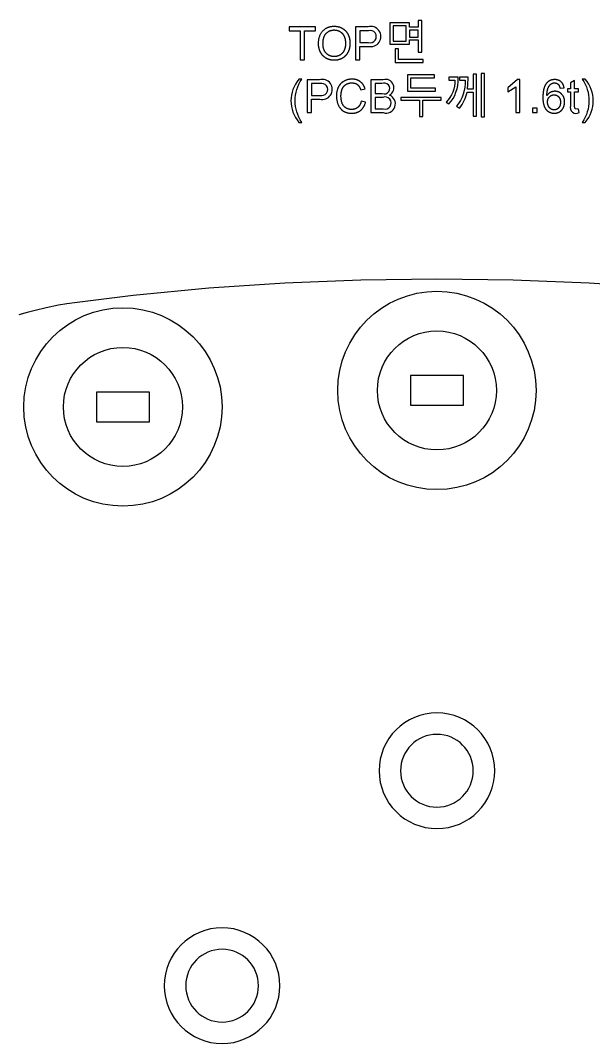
# Model space of a CAD drawing. Header units: millimetres. Extents: x -46 to 218, y -197 to -65.
# Drawn here: x 67.4 to 84.74, y -161.75 to -130.81 of the extents above; entities that cross this region are included whole.
import ezdxf

# ---------------------------------------------------------------- set-up
doc = ezdxf.new("R2010")
doc.units = ezdxf.units.MM
doc.header["$MEASUREMENT"] = 0
doc.layers.add('PCB 도면2', color=18, linetype='Continuous', true_color=0x000000)

msp = doc.modelspace()

# ---------------------------------------------------------------- linework, layer by layer
at = {"layer": 'PCB 도면2'}
for points in [[(79.437, -131.769), (79.539, -131.769), (79.539, -130.812), (79.437, -130.812), (79.437, -131.015), (79.175, -131.015), (79.175, -130.886), (78.574, -130.886), (78.574, -131.53), (79.175, -131.53), (79.175, -131.401), (79.437, -131.401)], [(75.861, -132), (75.993, -132), (75.993, -131.122), (76.322, -131.122), (76.322, -131.004), (75.533, -131.004), (75.533, -131.122), (75.861, -131.122)], [(79.074, -130.976), (78.676, -130.976), (78.676, -131.44), (79.074, -131.44)], [(79.437, -131.103), (79.175, -131.103), (79.175, -131.314), (79.437, -131.314)], [(78.737, -132.085), (79.579, -132.085), (79.579, -131.995), (78.839, -131.995), (78.839, -131.672), (78.737, -131.672)], [(81.337, -133.722), (81.437, -133.722), (81.437, -132.412), (81.337, -132.412)], [(77.709, -133.251), (77.706, -133.266), (77.702, -133.281), (77.697, -133.296), (77.695, -133.303), (77.693, -133.31), (77.69, -133.317), (77.687, -133.323), (77.685, -133.33), (77.682, -133.336), (77.679, -133.343), (77.676, -133.349), (77.673, -133.355), (77.67, -133.361), (77.666, -133.367), (77.663, -133.373), (77.659, -133.378), (77.656, -133.384), (77.652, -133.389), (77.648, -133.394), (77.645, -133.4), (77.641, -133.405), (77.637, -133.409), (77.632, -133.414), (77.628, -133.419), (77.624, -133.423), (77.619, -133.428), (77.615, -133.432), (77.61, -133.436), (77.605, -133.44), (77.6, -133.444), (77.596, -133.448), (77.591, -133.452), (77.586, -133.455), (77.58, -133.459), (77.575, -133.462), (77.57, -133.465), (77.565, -133.468), (77.559, -133.471), (77.554, -133.474), (77.549, -133.477), (77.543, -133.479), (77.537, -133.482), (77.532, -133.484), (77.526, -133.486), (77.52, -133.488), (77.514, -133.49), (77.508, -133.492), (77.502, -133.494), (77.496, -133.495), (77.49, -133.497), (77.484, -133.498), (77.477, -133.499), (77.471, -133.5), (77.465, -133.501), (77.458, -133.502), (77.452, -133.503), (77.445, -133.503), (77.438, -133.504), (77.432, -133.504), (77.425, -133.504), (77.418, -133.504), (77.406, -133.504), (77.395, -133.503), (77.384, -133.503), (77.373, -133.501), (77.362, -133.5), (77.351, -133.498), (77.341, -133.495), (77.33, -133.492), (77.319, -133.489), (77.309, -133.486), (77.299, -133.482), (77.289, -133.478), (77.278, -133.473), (77.268, -133.468), (77.258, -133.463), (77.249, -133.457), (77.244, -133.454), (77.239, -133.451), (77.234, -133.448), (77.23, -133.445), (77.225, -133.442), (77.221, -133.438), (77.216, -133.435), (77.212, -133.431), (77.208, -133.427), (77.204, -133.423), (77.2, -133.419), (77.196, -133.415), (77.192, -133.411), (77.188, -133.407), (77.184, -133.403), (77.181, -133.399), (77.177, -133.394), (77.174, -133.39), (77.17, -133.385), (77.167, -133.38), (77.164, -133.375), (77.16, -133.37), (77.157, -133.365), (77.154, -133.36), (77.151, -133.355), (77.149, -133.35), (77.146, -133.344), (77.143, -133.339), (77.141, -133.333), (77.138, -133.328), (77.133, -133.316), (77.129, -133.304), (77.125, -133.292), (77.121, -133.279), (77.117, -133.266), (77.114, -133.253), (77.111, -133.24), (77.108, -133.227), (77.106, -133.213), (77.103, -133.199), (77.102, -133.185), (77.1, -133.17), (77.099, -133.155), (77.098, -133.14), (77.097, -133.125), (77.097, -133.11), (77.096, -133.094), (77.097, -133.082), (77.097, -133.069), (77.098, -133.057), (77.098, -133.045), (77.1, -133.033), (77.101, -133.021), (77.102, -133.009), (77.104, -132.997), (77.106, -132.985), (77.109, -132.973), (77.111, -132.961), (77.114, -132.95), (77.117, -132.938), (77.12, -132.926), (77.124, -132.915), (77.128, -132.903), (77.132, -132.892), (77.134, -132.886), (77.136, -132.88), (77.139, -132.875), (77.141, -132.869), (77.144, -132.864), (77.146, -132.859), (77.149, -132.854), (77.152, -132.849), (77.155, -132.843), (77.158, -132.839), (77.161, -132.834), (77.164, -132.829), (77.167, -132.824), (77.17, -132.819), (77.174, -132.815), (77.177, -132.81), (77.181, -132.806), (77.185, -132.802), (77.188, -132.797), (77.192, -132.793), (77.196, -132.789), (77.2, -132.785), (77.204, -132.781), (77.209, -132.777), (77.213, -132.773), (77.217, -132.769), (77.222, -132.766), (77.226, -132.762), (77.231, -132.758), (77.236, -132.755), (77.241, -132.752), (77.246, -132.748), (77.251, -132.745), (77.256, -132.742), (77.261, -132.739), (77.266, -132.736), (77.271, -132.733), (77.277, -132.731), (77.282, -132.728), (77.288, -132.726), (77.293, -132.724), (77.299, -132.721), (77.305, -132.719), (77.311, -132.717), (77.317, -132.715), (77.323, -132.714), (77.329, -132.712), (77.335, -132.71), (77.341, -132.709), (77.347, -132.708), (77.353, -132.706), (77.36, -132.705), (77.366, -132.704), (77.373, -132.703), (77.386, -132.702), (77.4, -132.701), (77.414, -132.7), (77.428, -132.7), (77.44, -132.7), (77.452, -132.701), (77.464, -132.702), (77.47, -132.702), (77.476, -132.703), (77.481, -132.704), (77.487, -132.705), (77.493, -132.706), (77.498, -132.707), (77.504, -132.708), (77.509, -132.709), (77.514, -132.711), (77.519, -132.712), (77.525, -132.714), (77.53, -132.716), (77.535, -132.717), (77.54, -132.719), (77.544, -132.721), (77.549, -132.723), (77.554, -132.725), (77.559, -132.728), (77.563, -132.73), (77.568, -132.733), (77.572, -132.735), (77.577, -132.738), (77.581, -132.741), (77.585, -132.743), (77.59, -132.746), (77.594, -132.749), (77.598, -132.753), (77.602, -132.756), (77.606, -132.759), (77.61, -132.763), (77.614, -132.766), (77.617, -132.77), (77.621, -132.774), (77.625, -132.778), (77.628, -132.782), (77.632, -132.786), (77.635, -132.791), (77.639, -132.795), (77.642, -132.8), (77.645, -132.804), (77.649, -132.809), (77.652, -132.814), (77.655, -132.819), (77.658, -132.824), (77.661, -132.829), (77.664, -132.835), (77.67, -132.846), (77.675, -132.857), (77.68, -132.869), (77.685, -132.881), (77.69, -132.894), (77.694, -132.908), (77.824, -132.877), (77.819, -132.86), (77.816, -132.852), (77.813, -132.844), (77.81, -132.836), (77.807, -132.828), (77.804, -132.82), (77.8, -132.812), (77.797, -132.804), (77.793, -132.797), (77.789, -132.79), (77.785, -132.782), (77.781, -132.775), (77.777, -132.768), (77.773, -132.761), (77.769, -132.755), (77.764, -132.748), (77.759, -132.742), (77.755, -132.735), (77.75, -132.729), (77.745, -132.723), (77.74, -132.717), (77.734, -132.711), (77.729, -132.705), (77.724, -132.699), (77.718, -132.694), (77.712, -132.688), (77.707, -132.683), (77.701, -132.678), (77.695, -132.673), (77.688, -132.668), (77.682, -132.663), (77.676, -132.658), (77.669, -132.654), (77.663, -132.65), (77.656, -132.645), (77.649, -132.641), (77.642, -132.637), (77.635, -132.634), (77.628, -132.63), (77.621, -132.626), (77.614, -132.623), (77.606, -132.62), (77.599, -132.617), (77.591, -132.614), (77.584, -132.611), (77.576, -132.609), (77.568, -132.606), (77.56, -132.604), (77.552, -132.602), (77.544, -132.6), (77.536, -132.598), (77.528, -132.596), (77.519, -132.595), (77.511, -132.593), (77.502, -132.592), (77.494, -132.591), (77.485, -132.59), (77.476, -132.589), (77.467, -132.588), (77.449, -132.587), (77.431, -132.587), (77.414, -132.587), (77.398, -132.588), (77.382, -132.589), (77.366, -132.591), (77.35, -132.593), (77.335, -132.596), (77.32, -132.599), (77.304, -132.602), (77.289, -132.606), (77.274, -132.611), (77.26, -132.616), (77.245, -132.621), (77.231, -132.627), (77.217, -132.633), (77.203, -132.64), (77.189, -132.648), (77.175, -132.655), (77.169, -132.659), (77.162, -132.663), (77.156, -132.668), (77.15, -132.672), (77.143, -132.676), (77.137, -132.681), (77.131, -132.686), (77.125, -132.69), (77.12, -132.695), (77.114, -132.7), (77.108, -132.705), (77.103, -132.711), (77.097, -132.716), (77.092, -132.721), (77.087, -132.727), (77.082, -132.733), (77.076, -132.738), (77.072, -132.744), (77.067, -132.75), (77.062, -132.756), (77.057, -132.763), (77.053, -132.769), (77.048, -132.775), (77.044, -132.782), (77.04, -132.789), (77.035, -132.795), (77.027, -132.809), (77.02, -132.824), (77.013, -132.838), (77.006, -132.853), (77, -132.868), (76.994, -132.884), (76.989, -132.9), (76.984, -132.916), (76.979, -132.932), (76.975, -132.949), (76.972, -132.966), (76.969, -132.984), (76.966, -133.001), (76.964, -133.019), (76.963, -133.038), (76.962, -133.056), (76.961, -133.075), (76.961, -133.095), (76.961, -133.112), (76.961, -133.13), (76.962, -133.147), (76.964, -133.165), (76.966, -133.182), (76.968, -133.199), (76.971, -133.216), (76.974, -133.233), (76.977, -133.249), (76.981, -133.266), (76.985, -133.282), (76.99, -133.298), (76.995, -133.314), (77.001, -133.33), (77.007, -133.346), (77.013, -133.362), (77.02, -133.377), (77.027, -133.392), (77.034, -133.406), (77.042, -133.42), (77.046, -133.427), (77.051, -133.434), (77.055, -133.44), (77.059, -133.447), (77.064, -133.453), (77.068, -133.459), (77.073, -133.465), (77.078, -133.471), (77.083, -133.477), (77.088, -133.483), (77.093, -133.489), (77.098, -133.494), (77.103, -133.5), (77.108, -133.505), (77.114, -133.51), (77.119, -133.515), (77.125, -133.52), (77.13, -133.525), (77.136, -133.53), (77.142, -133.534), (77.148, -133.539), (77.154, -133.543), (77.16, -133.548), (77.166, -133.552), (77.173, -133.556), (77.179, -133.56), (77.186, -133.563), (77.193, -133.567), (77.2, -133.571), (77.207, -133.574), (77.214, -133.577), (77.221, -133.58), (77.228, -133.583), (77.236, -133.586), (77.243, -133.589), (77.251, -133.592), (77.259, -133.594), (77.266, -133.596), (77.274, -133.599), (77.283, -133.601), (77.291, -133.603), (77.299, -133.605), (77.316, -133.608), (77.334, -133.611), (77.352, -133.613), (77.37, -133.615), (77.389, -133.616), (77.409, -133.617), (77.429, -133.617), (77.448, -133.617), (77.457, -133.616), (77.467, -133.616), (77.476, -133.615), (77.485, -133.614), (77.494, -133.613), (77.503, -133.612), (77.512, -133.61), (77.521, -133.609), (77.53, -133.607), (77.539, -133.605), (77.547, -133.603), (77.556, -133.601), (77.564, -133.598), (77.572, -133.596), (77.58, -133.593), (77.588, -133.59), (77.596, -133.587), (77.604, -133.584), (77.612, -133.58), (77.62, -133.577), (77.627, -133.573), (77.635, -133.569), (77.642, -133.565), (77.65, -133.561), (77.657, -133.557), (77.664, -133.552), (77.671, -133.547), (77.678, -133.542), (77.685, -133.537), (77.692, -133.532), (77.698, -133.527), (77.705, -133.521), (77.711, -133.515), (77.718, -133.509), (77.724, -133.503), (77.73, -133.497), (77.736, -133.491), (77.741, -133.484), (77.747, -133.478), (77.753, -133.471), (77.758, -133.464), (77.763, -133.457), (77.768, -133.45), (77.773, -133.442), (77.778, -133.435), (77.783, -133.427), (77.788, -133.419), (77.792, -133.411), (77.796, -133.403), (77.801, -133.395), (77.805, -133.387), (77.809, -133.378), (77.812, -133.369), (77.816, -133.36), (77.82, -133.351), (77.823, -133.342), (77.83, -133.323), (77.836, -133.304), (77.841, -133.284)], [(79.108, -132.955), (79.952, -132.955), (79.952, -132.864), (79.209, -132.864), (79.209, -132.55), (79.931, -132.55), (79.931, -132.459), (79.108, -132.459)], [(82.389, -132.821), (82.389, -133.6), (82.512, -133.6), (82.512, -132.6), (82.433, -132.6), (82.145, -132.85), (82.145, -132.968)], [(83.846, -132.848), (83.845, -132.841), (83.844, -132.834), (83.842, -132.827), (83.841, -132.82), (83.84, -132.813), (83.838, -132.806), (83.836, -132.8), (83.835, -132.793), (83.833, -132.787), (83.831, -132.78), (83.828, -132.774), (83.826, -132.768), (83.824, -132.762), (83.821, -132.756), (83.818, -132.75), (83.816, -132.744), (83.813, -132.739), (83.81, -132.733), (83.807, -132.728), (83.803, -132.722), (83.8, -132.717), (83.797, -132.712), (83.793, -132.707), (83.789, -132.702), (83.786, -132.697), (83.782, -132.692), (83.778, -132.688), (83.773, -132.683), (83.769, -132.679), (83.765, -132.674), (83.76, -132.67), (83.755, -132.666), (83.751, -132.662), (83.746, -132.658), (83.741, -132.654), (83.736, -132.65), (83.731, -132.647), (83.726, -132.644), (83.721, -132.64), (83.715, -132.637), (83.71, -132.634), (83.705, -132.631), (83.699, -132.628), (83.693, -132.626), (83.688, -132.623), (83.682, -132.621), (83.676, -132.619), (83.67, -132.616), (83.664, -132.614), (83.658, -132.613), (83.652, -132.611), (83.645, -132.609), (83.639, -132.608), (83.632, -132.606), (83.626, -132.605), (83.619, -132.604), (83.613, -132.603), (83.606, -132.602), (83.599, -132.602), (83.592, -132.601), (83.585, -132.601), (83.578, -132.6), (83.57, -132.6), (83.563, -132.6), (83.553, -132.6), (83.544, -132.6), (83.534, -132.601), (83.525, -132.602), (83.516, -132.603), (83.506, -132.604), (83.497, -132.605), (83.488, -132.607), (83.48, -132.609), (83.471, -132.611), (83.462, -132.613), (83.454, -132.616), (83.446, -132.619), (83.438, -132.622), (83.43, -132.625), (83.422, -132.629), (83.414, -132.632), (83.406, -132.636), (83.399, -132.64), (83.391, -132.645), (83.384, -132.649), (83.377, -132.654), (83.37, -132.659), (83.363, -132.664), (83.356, -132.67), (83.35, -132.675), (83.343, -132.681), (83.337, -132.687), (83.331, -132.694), (83.324, -132.7), (83.318, -132.707), (83.312, -132.714), (83.306, -132.722), (83.3, -132.731), (83.293, -132.74), (83.288, -132.749), (83.282, -132.759), (83.276, -132.769), (83.271, -132.779), (83.266, -132.79), (83.261, -132.8), (83.256, -132.811), (83.252, -132.823), (83.248, -132.835), (83.243, -132.847), (83.24, -132.859), (83.236, -132.872), (83.233, -132.885), (83.229, -132.898), (83.226, -132.912), (83.223, -132.925), (83.221, -132.94), (83.216, -132.969), (83.213, -132.999), (83.21, -133.031), (83.208, -133.064), (83.206, -133.098), (83.206, -133.134), (83.206, -133.166), (83.207, -133.196), (83.209, -133.226), (83.212, -133.254), (83.215, -133.281), (83.217, -133.294), (83.219, -133.307), (83.222, -133.32), (83.224, -133.332), (83.227, -133.344), (83.23, -133.356), (83.233, -133.367), (83.236, -133.378), (83.24, -133.389), (83.244, -133.4), (83.247, -133.41), (83.251, -133.42), (83.256, -133.43), (83.26, -133.439), (83.265, -133.449), (83.27, -133.457), (83.275, -133.466), (83.28, -133.474), (83.285, -133.482), (83.291, -133.49), (83.296, -133.498), (83.299, -133.501), (83.302, -133.505), (83.308, -133.512), (83.315, -133.518), (83.321, -133.525), (83.327, -133.531), (83.334, -133.537), (83.34, -133.543), (83.347, -133.549), (83.354, -133.554), (83.361, -133.559), (83.368, -133.564), (83.375, -133.569), (83.383, -133.573), (83.39, -133.577), (83.398, -133.582), (83.405, -133.585), (83.413, -133.589), (83.421, -133.592), (83.429, -133.596), (83.437, -133.598), (83.445, -133.601), (83.453, -133.604), (83.462, -133.606), (83.47, -133.608), (83.479, -133.61), (83.487, -133.612), (83.496, -133.613), (83.505, -133.614), (83.514, -133.615), (83.523, -133.616), (83.533, -133.617), (83.542, -133.617), (83.552, -133.617), (83.563, -133.617), (83.574, -133.616), (83.585, -133.615), (83.595, -133.614), (83.606, -133.613), (83.616, -133.611), (83.626, -133.609), (83.637, -133.606), (83.642, -133.605), (83.646, -133.603), (83.651, -133.602), (83.656, -133.6), (83.661, -133.599), (83.666, -133.597), (83.671, -133.595), (83.675, -133.593), (83.68, -133.591), (83.685, -133.589), (83.689, -133.587), (83.694, -133.584), (83.699, -133.582), (83.703, -133.579), (83.708, -133.577), (83.712, -133.574), (83.716, -133.571), (83.721, -133.569), (83.725, -133.566), (83.729, -133.563), (83.733, -133.56), (83.737, -133.557), (83.741, -133.554), (83.745, -133.55), (83.749, -133.547), (83.753, -133.544), (83.757, -133.54), (83.761, -133.537), (83.764, -133.533), (83.768, -133.53), (83.771, -133.526), (83.775, -133.522), (83.778, -133.518), (83.782, -133.514), (83.785, -133.51), (83.788, -133.506), (83.795, -133.498), (83.801, -133.489), (83.807, -133.48), (83.812, -133.471), (83.818, -133.461), (83.823, -133.451), (83.828, -133.441), (83.832, -133.431), (83.837, -133.42), (83.841, -133.41), (83.844, -133.399), (83.848, -133.389), (83.851, -133.378), (83.853, -133.367), (83.856, -133.356), (83.858, -133.345), (83.859, -133.334), (83.861, -133.323), (83.862, -133.311), (83.863, -133.3), (83.863, -133.288), (83.863, -133.277), (83.863, -133.268), (83.863, -133.259), (83.863, -133.25), (83.862, -133.242), (83.861, -133.233), (83.86, -133.225), (83.859, -133.217), (83.858, -133.209), (83.857, -133.201), (83.855, -133.193), (83.853, -133.185), (83.851, -133.177), (83.849, -133.169), (83.847, -133.162), (83.844, -133.155), (83.842, -133.147), (83.839, -133.14), (83.836, -133.133), (83.833, -133.126), (83.83, -133.119), (83.826, -133.112), (83.823, -133.106), (83.819, -133.099), (83.815, -133.092), (83.811, -133.086), (83.806, -133.08), (83.802, -133.074), (83.797, -133.068), (83.793, -133.062), (83.788, -133.056), (83.782, -133.05), (83.777, -133.044), (83.772, -133.039), (83.766, -133.033), (83.761, -133.028), (83.755, -133.023), (83.75, -133.018), (83.744, -133.014), (83.738, -133.009), (83.732, -133.005), (83.726, -133.001), (83.72, -132.997), (83.714, -132.993), (83.708, -132.989), (83.702, -132.986), (83.695, -132.983), (83.689, -132.979), (83.682, -132.977), (83.676, -132.974), (83.669, -132.971), (83.663, -132.969), (83.656, -132.967), (83.649, -132.965), (83.642, -132.963), (83.635, -132.961), (83.628, -132.96), (83.621, -132.958), (83.614, -132.957), (83.607, -132.956), (83.599, -132.955), (83.592, -132.955), (83.584, -132.954), (83.577, -132.954), (83.569, -132.954), (83.561, -132.954), (83.552, -132.954), (83.543, -132.955), (83.535, -132.956), (83.526, -132.957), (83.518, -132.959), (83.509, -132.96), (83.501, -132.962), (83.493, -132.964), (83.484, -132.967), (83.476, -132.969), (83.468, -132.972), (83.46, -132.975), (83.452, -132.979), (83.443, -132.983), (83.435, -132.987), (83.428, -132.991), (83.42, -132.995), (83.412, -133), (83.405, -133.005), (83.397, -133.01), (83.39, -133.016), (83.383, -133.022), (83.377, -133.028), (83.37, -133.034), (83.363, -133.041), (83.357, -133.048), (83.351, -133.055), (83.345, -133.062), (83.339, -133.07), (83.333, -133.078), (83.327, -133.086), (83.328, -133.05), (83.33, -133.016), (83.331, -133), (83.333, -132.984), (83.335, -132.969), (83.337, -132.954), (83.339, -132.94), (83.342, -132.926), (83.344, -132.913), (83.347, -132.901), (83.351, -132.889), (83.354, -132.877), (83.356, -132.872), (83.358, -132.866), (83.36, -132.861), (83.362, -132.856), (83.366, -132.846), (83.371, -132.837), (83.375, -132.827), (83.38, -132.818), (83.385, -132.809), (83.39, -132.801), (83.396, -132.793), (83.401, -132.785), (83.404, -132.781), (83.407, -132.777), (83.41, -132.774), (83.413, -132.77), (83.416, -132.767), (83.419, -132.763), (83.423, -132.76), (83.426, -132.757), (83.429, -132.753), (83.432, -132.75), (83.436, -132.747), (83.439, -132.744), (83.443, -132.741), (83.446, -132.739), (83.45, -132.736), (83.456, -132.731), (83.459, -132.729), (83.462, -132.727), (83.464, -132.726), (83.467, -132.724), (83.47, -132.722), (83.473, -132.72), (83.476, -132.719), (83.479, -132.717), (83.482, -132.716), (83.485, -132.715), (83.488, -132.713), (83.491, -132.712), (83.494, -132.711), (83.498, -132.71), (83.501, -132.709), (83.504, -132.708), (83.507, -132.707), (83.511, -132.706), (83.514, -132.705), (83.517, -132.704), (83.521, -132.704), (83.524, -132.703), (83.527, -132.703), (83.531, -132.702), (83.534, -132.702), (83.538, -132.701), (83.541, -132.701), (83.545, -132.701), (83.548, -132.701), (83.552, -132.701), (83.556, -132.701), (83.56, -132.701), (83.565, -132.701), (83.569, -132.701), (83.574, -132.701), (83.578, -132.702), (83.582, -132.702), (83.586, -132.703), (83.591, -132.704), (83.595, -132.705), (83.599, -132.706), (83.603, -132.707), (83.607, -132.708), (83.611, -132.709), (83.615, -132.711), (83.619, -132.712), (83.623, -132.714), (83.626, -132.715), (83.63, -132.717), (83.634, -132.719), (83.638, -132.721), (83.641, -132.723), (83.645, -132.725), (83.648, -132.728), (83.652, -132.73), (83.655, -132.732), (83.659, -132.735), (83.662, -132.738), (83.665, -132.741), (83.668, -132.744), (83.672, -132.747), (83.675, -132.75), (83.678, -132.753), (83.68, -132.755), (83.682, -132.757), (83.683, -132.759), (83.685, -132.762), (83.687, -132.764), (83.689, -132.766), (83.69, -132.769), (83.692, -132.772), (83.694, -132.774), (83.695, -132.777), (83.697, -132.78), (83.698, -132.783), (83.702, -132.789), (83.704, -132.795), (83.707, -132.802), (83.71, -132.809), (83.713, -132.816), (83.715, -132.824), (83.718, -132.832), (83.72, -132.84), (83.722, -132.849), (83.724, -132.857)], [(79.571, -133.227), (80.128, -133.227), (80.128, -133.137), (78.912, -133.137), (78.912, -133.227), (79.468, -133.227), (79.468, -133.721), (79.571, -133.721)], [(82.893, -133.6), (83.033, -133.6), (83.033, -133.461), (82.893, -133.461)], [(80.8, -142.45), (80.8, -141.55), (79.2, -141.55), (79.2, -142.45)], [(71.3, -142.95), (71.3, -142.05), (69.7, -142.05), (69.7, -142.95)]]:
    msp.add_lwpolyline(points, close=True, dxfattribs=at)
for points in [[(77.927, -131.595, 1.29609), (77.915, -131.004), (77.539, -131.004), (77.539, -132), (77.671, -132), (77.671, -131.595)], [(77.929, -131.478, 1.341075), (77.926, -131.122), (77.671, -131.122), (77.671, -131.478)], [(75.825, -133.893), (75.913, -133.893, -0.310259), (75.913, -132.587), (75.825, -132.587, 0.369407)], [(76.458, -133.195, 1.29609), (76.446, -132.604), (76.071, -132.604), (76.071, -133.6), (76.202, -133.6), (76.202, -133.195)], [(76.46, -133.078, 1.341075), (76.457, -132.722), (76.202, -132.722), (76.202, -133.078)], [(78.378, -133.6, 0.968596), (78.562, -133.07, 0.90943), (78.372, -132.604), (77.998, -132.604), (77.998, -133.6)], [(78.345, -133.023, 1.561215), (78.329, -132.722), (78.13, -132.722), (78.13, -133.023)], [(80.641, -132.57), (80.641, -132.529), (80.363, -132.529), (80.363, -132.618), (80.543, -132.618, -0.200127), (80.279, -133.281), (80.365, -133.338, 0.192845)], [(80.95, -132.58), (80.95, -132.529), (80.679, -132.529), (80.679, -132.618), (80.853, -132.618, -0.193003), (80.591, -133.404), (80.679, -133.463, 0.122957), (80.911, -132.981), (81.101, -132.981), (81.101, -133.701), (81.199, -133.701), (81.199, -132.438), (81.101, -132.438), (81.101, -132.891), (80.928, -132.891)], [(84.286, -133.491), (84.19, -133.487), (84.169, -133.463), (84.163, -133.396), (84.163, -132.974), (84.286, -132.974), (84.286, -132.879), (84.163, -132.879), (84.163, -132.626), (84.041, -132.7), (84.041, -132.879), (83.952, -132.879), (83.952, -132.974), (84.041, -132.974), (84.041, -133.389, 0.681944), (84.304, -133.599)], [(84.486, -133.893, 0.369407), (84.486, -132.587), (84.398, -132.587, -0.309459), (84.398, -133.893)], [(78.378, -133.482, 1.436023), (78.36, -133.14), (78.13, -133.14), (78.13, -133.482)]]:
    msp.add_lwpolyline(points, format="xyb", close=True, dxfattribs=at)
msp.add_lwpolyline([(86.9, -138.906), (84.604, -138.754), (82.303, -138.664), (80, -138.635), (77.697, -138.664), (75.396, -138.754), (73.1, -138.906), (70.812, -139.126), (69.111, -139.336), (68.804, -139.382), (68.555, -139.425), (68.178, -139.5), (67.846, -139.578), (67.599, -139.642), (67.352, -139.713)], dxfattribs=at)
for centre, radius in [((80, -142), 3), ((70.5, -142.5), 3), ((80, -142), 1.8), ((70.5, -142.5), 1.8)]:
    msp.add_circle(centre, radius, dxfattribs=at)
at = {"layer": 'PCB 도면2', "extrusion": (0, 0, -1)}
for centre, radius in [((-80, -153.5), 1.75), ((-80, -153.5), 1.1), ((-73.5, -160), 1.75), ((-73.5, -160), 1.1)]:
    msp.add_circle(centre, radius, dxfattribs=at)
at = {"layer": 'PCB 도면2'}
for points, knots in [([(76.417, -131.515), (76.417, -131.646), (76.474, -131.764), (76.531, -131.881), (76.642, -131.949), (76.753, -132.017), (76.893, -132.017), (77.023, -132.017), (77.135, -131.956), (77.247, -131.894), (77.308, -131.774), (77.37, -131.655), (77.37, -131.503), (77.37, -131.354), (77.311, -131.236), (77.253, -131.118), (77.143, -131.052), (77.032, -130.986), (76.894, -130.986), (76.683, -130.986), (76.55, -131.127), (76.417, -131.267), (76.417, -131.515)], [-11, -11, -11, -10, -10, -9, -9, -8, -8, -7, -7, -6, -6, -5, -5, -4, -4, -3, -3, -2, -2, -1, -1, 0, 0, 0]), ([(76.553, -131.517), (76.553, -131.697), (76.649, -131.801), (76.747, -131.904), (76.893, -131.904), (77.041, -131.904), (77.137, -131.8), (77.234, -131.695), (77.234, -131.503), (77.234, -131.381), (77.192, -131.291), (77.151, -131.2), (77.072, -131.15), (76.993, -131.1), (76.895, -131.1), (76.755, -131.1), (76.654, -131.196), (76.553, -131.292), (76.553, -131.517)], [0, 0, 0, 1, 1, 2, 2, 3, 3, 4, 4, 5, 5, 6, 6, 7, 7, 8, 8, 9, 9, 9]), ([(83.346, -133.277), (83.346, -133.34), (83.373, -133.398), (83.4, -133.456), (83.448, -133.487), (83.497, -133.516), (83.55, -133.516), (83.627, -133.516), (83.683, -133.454), (83.738, -133.391), (83.738, -133.284), (83.738, -133.181), (83.683, -133.122), (83.628, -133.062), (83.545, -133.062), (83.462, -133.062), (83.404, -133.122), (83.346, -133.181), (83.346, -133.277)], [0, 0, 0, 1, 1, 2, 2, 3, 3, 4, 4, 5, 5, 6, 6, 7, 7, 8, 8, 9, 9, 9])]:
    msp.add_open_spline(points, degree=2, knots=knots, dxfattribs=at)

doc.saveas('drawing.dxf')
